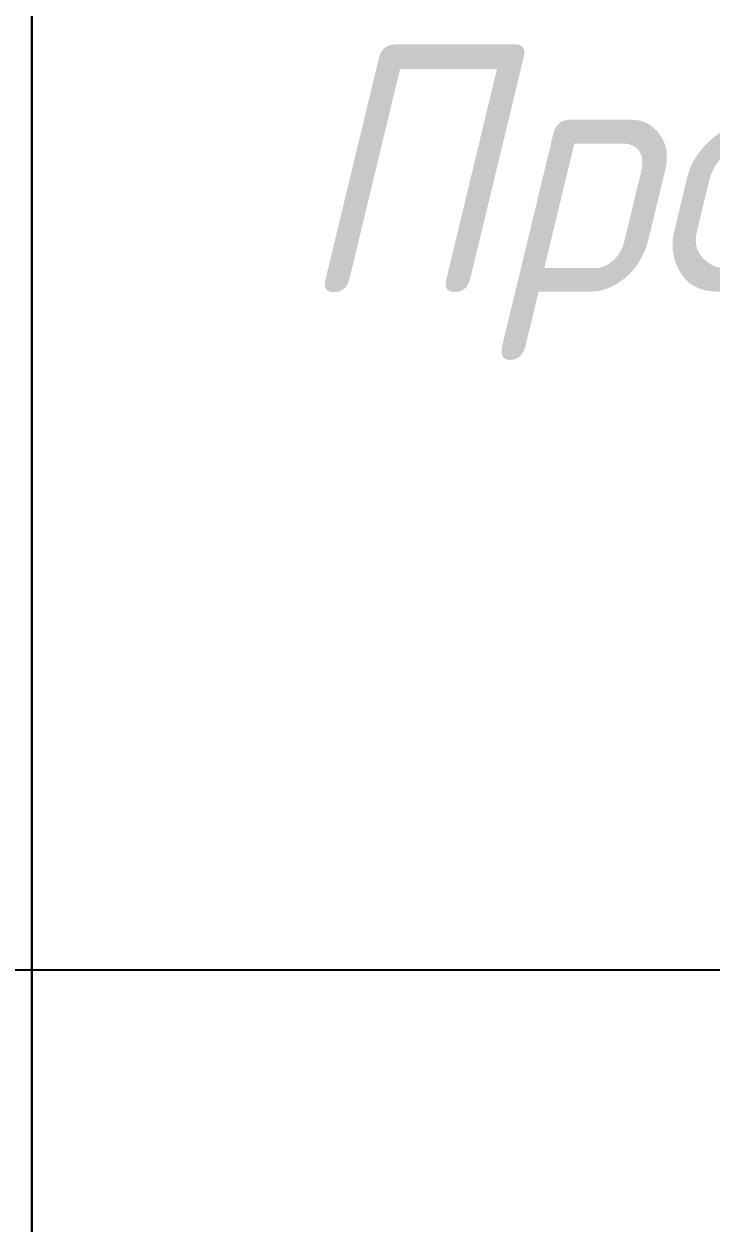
# Model space of a CAD drawing. Header units: millimetres. Extents: x 5929542 to 6152618, y 10240044 to 10382466.
# Drawn here: x 5935107 to 5935886, y 10296348 to 10297708 of the extents above; entities that cross this region are included whole.
import ezdxf

# ---------------------------------------------------------------- set-up
doc = ezdxf.new("R2010")
doc.units = ezdxf.units.MM
doc.header["$PDMODE"] = 35
doc.layers.get('Defpoints').update_dxf_attribs({"color": 253})
doc.layers.add('Тонкая линия', color=7, linetype='Continuous')
doc.styles.add('2.5-Размеры', font='isocpeui.ttf', dxfattribs={"height": 2.5})
doc.styles.add('2.8-Основные', font='isocpeui.ttf', dxfattribs={"width": 0.9, "height": 2.8})
doc.dimstyles.new('3 - М 1-40', dxfattribs={"dimtxt": 2.5, "dimasz": 2.5, "dimexe": 1.25, "dimexo": 0.625, "dimtad": 1, "dimtoh": 1, "dimlfac": 40, "dimtxsty": '2.5-Размеры', "dimblk": 'OBLIQUE', "dimcen": 2.5, "dimadec": 0, "dimazin": 0, "dimtfac": 1, "dimtmove": 0, "dimatfit": 3, "dimfxl": 1, "dimarcsym": 0})

# ---------------------------------------------------------------- blocks, each defined once
blk = doc.blocks.new('_Oblique')
at = {"color": 0, "linetype": 'ByBlock', "lineweight": -2}
blk.add_line((-0.5, -0.5), (0.5, 0.5), dxfattribs=at)
blk = doc.blocks.new('*D2277')
at = {"layer": 'Defpoints', "color": 0, "transparency": 16777216}
for p in [(5933866, 10297083.1), (5935903.5, 10296839.6), (5935903.5, 10294846.6)]:
    blk.add_point(p, dxfattribs=at)
at = {"layer": 'Тонкая линия', "color": 0, "lineweight": -2, "transparency": 16777216}
for p, q in [((5933866, 10297082.5), (5933866, 10294845.4)), ((5935903.5, 10296839), (5935903.5, 10294845.4)), ((5933866, 10294846.6), (5935903.5, 10294846.6))]:
    blk.add_line(p, q, dxfattribs=at)
at = {"layer": 'Тонкая линия', "color": 0, "lineweight": -2, "transparency": 16777216, "xscale": 2.5, "yscale": 2.5, "zscale": 2.5, "rotation": 180}
blk.add_blockref('_Oblique', (5933866, 10294846.6), dxfattribs=at)
at = {"layer": 'Тонкая линия', "color": 0, "lineweight": -2, "transparency": 16777216, "xscale": 2.5, "yscale": 2.5, "zscale": 2.5}
blk.add_blockref('_Oblique', (5935903.5, 10294846.6), dxfattribs=at)
at = {"layer": 'Тонкая линия', "color": 0, "transparency": 16777216, "insert": (5934884.7, 10294848.5), "char_height": 2.5, "attachment_point": 5, "style": '2.5-Размеры'}
blk.add_mtext('81500', dxfattribs=at)

msp = doc.modelspace()

# ---------------------------------------------------------------- linework, layer by layer
at = {"layer": 'Defpoints'}
msp.add_line((5935015.98101, 10296635.64788), (5936790.98101, 10296635.64788), dxfattribs=at)
at = {"layer": 'Тонкая линия', "lineweight": 30}
msp.add_lwpolyline([(5935115.98101, 10296050.24846), (5935115.98101, 10298135.64788), (5936690.98101, 10298135.64788), (5936690.98101, 10296050.24845)], dxfattribs=at)

# ---------------------------------------------------------------- texts
at = {"layer": 'Тонкая линия', "insert": (5935415.76126, 10297683.49512), "char_height": 280, "attachment_point": 1, "style": '2.8-Основные'}
msp.add_mtext_dynamic_manual_height_columns('Проек.', width=3.2355034, gutter_width=14, heights=[0], dxfattribs=at)

# ---------------------------------------------------------------- dimensions: what is measured, and where the dimension line sits
at = {"layer": 'Тонкая линия'}
dim = msp.add_linear_dim(base=(5935903.48101, 10294846.64334), p1=(5933865.98101, 10297083.12571), p2=(5935903.48101, 10296839.60505), dimstyle='3 - М 1-40', dxfattribs=at)
dim.commit()
dim.dimension.update_dxf_attribs({"geometry": '*D2277', "text_midpoint": (5934884.73101, 10294848.51834)})

doc.saveas('drawing.dxf')
